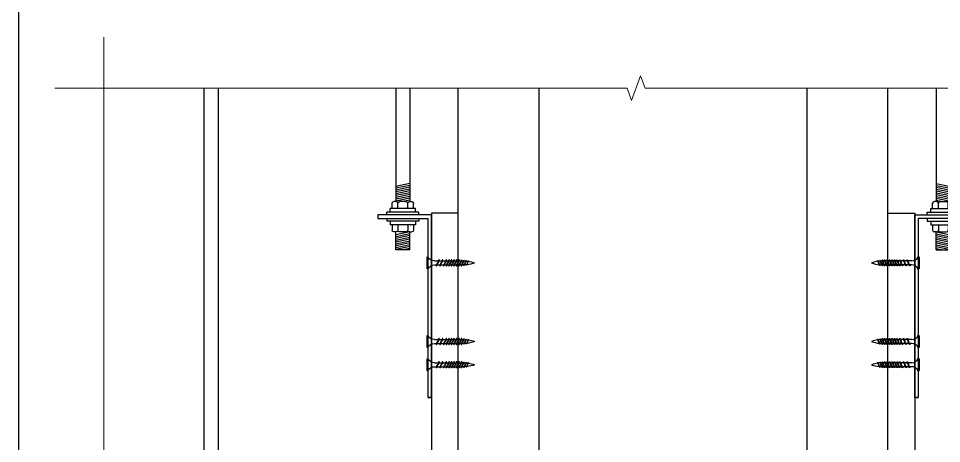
# Model space of a CAD drawing. Header units: millimetres. Extents: x 6321 to 61876, y 123 to 15211.
# Drawn here: x 41021 to 41537, y 9744 to 9981 of the extents above; entities that cross this region are included whole.
import ezdxf

# ---------------------------------------------------------------- set-up
doc = ezdxf.new("R2010")
doc.units = ezdxf.units.MM
doc.layers.get('Defpoints').update_dxf_attribs({"color": 250})
doc.layers.add('_ACM-A-ANNO-DIMS', color=2, linetype='Continuous', lineweight=13)
for name, color, linetype in [('A Detail Thin', 1, 'Continuous'), ('E', 153, 'Continuous'), ('L立面线填充', 250, 'Continuous')]:
    doc.layers.add(name, color=color, linetype=linetype)

# ---------------------------------------------------------------- blocks, each defined once
blk = doc.blocks.new('K_06')
at = {"layer": 'Defpoints', "color": 251}
blk.add_line((-873.75, 0), (-873.75, -2860), dxfattribs=at)
blk = doc.blocks.new('gsdgd')
at = {"layer": 'E', "color": 1, "ltscale": 0.1}
for p, q in [((281172.51, 24510.63), (281180.51, 24508.98)), ((281172.51, 24509.6), (281180.51, 24507.96)), ((281172.58, 24511.63), (281180.51, 24510)), ((281172.51, 24508.58), (281180.51, 24506.93)), ((281172.51, 24507.56), (281180.51, 24505.91)), ((281172.51, 24506.54), (281180.51, 24504.89)), ((281172.51, 24505.52), (281180.51, 24503.87)), ((281172.51, 24504.5), (281180.51, 24502.85)), ((281170.51, 24497.63), (281170.51, 24500.63)), ((281172.73, 24501.63), (281171.51, 24501.63)), ((281172.51, 24503.48), (281180.51, 24501.83)), ((281172.51, 24502.46), (281176.51, 24501.63)), ((281173.73, 24497.63), (281173.73, 24500.63)), ((281174.73, 24501.63), (281178.29, 24501.63)), ((281179.29, 24497.63), (281179.29, 24500.63)), ((281180.29, 24501.63), (281181.51, 24501.63)), ((281182.51, 24497.63), (281182.51, 24500.63)), ((281167.51, 24494.13), (281167.51, 24495.63)), ((281167.51, 24495.63), (281185.51, 24495.63)), ((281169.51, 24495.63), (281169.51, 24497.63)), ((281169.51, 24497.63), (281183.51, 24497.63)), ((281183.51, 24495.63), (281183.51, 24497.63)), ((281185.51, 24494.13), (281185.51, 24495.63)), ((281167.51, 24492.13), (281167.51, 24490.63)), ((281167.51, 24490.63), (281185.51, 24490.63)), ((281169.51, 24490.63), (281169.51, 24488.63)), ((281169.51, 24488.63), (281183.51, 24488.63)), ((281170.51, 24488.63), (281170.51, 24485.63)), ((281173.73, 24488.63), (281173.73, 24485.63)), ((281179.29, 24488.63), (281179.29, 24485.63)), ((281182.51, 24488.63), (281182.51, 24485.63)), ((281183.51, 24490.63), (281183.51, 24488.63)), ((281185.51, 24492.13), (281185.51, 24490.63)), ((281172.73, 24484.63), (281171.51, 24484.63)), ((281172.51, 24474.63), (281172.51, 24484.63)), ((281172.51, 24483.63), (281180.51, 24481.98)), ((281172.58, 24484.63), (281180.51, 24483)), ((281174.73, 24484.63), (281178.29, 24484.63)), ((281180.29, 24484.63), (281181.51, 24484.63)), ((281180.51, 24474.63), (281180.51, 24484.63)), ((281172.51, 24482.6), (281180.51, 24480.96)), ((281172.51, 24481.58), (281180.51, 24479.93)), ((281172.51, 24480.56), (281180.51, 24478.91)), ((281172.51, 24479.54), (281180.51, 24477.89)), ((281172.51, 24478.52), (281180.51, 24476.87)), ((281172.51, 24477.5), (281180.51, 24475.85)), ((281172.51, 24476.48), (281180.51, 24474.83)), ((281172.51, 24475.46), (281176.51, 24474.63)), ((281172.51, 24474.63), (281180.51, 24474.63))]:
    blk.add_line(p, q, dxfattribs=at)
blk.add_lwpolyline([(281162.51, 24392.13), (281162.51, 24392.13), (281160.51, 24392.13), (281160.51, 24494.13), (281190.51, 24494.13), (281190.51, 24492.13), (281162.51, 24492.13), (281162.51, 24392.13), (281160.51, 24392.13), (281160.51, 24392.13)], close=True, dxfattribs=at)
for centre, start, end in [((281171.51, 24500.63), 90, 180), ((281172.73, 24500.63), 0, 90), ((281174.73, 24500.63), 90, 180), ((281178.29, 24500.63), 0, 90), ((281180.29, 24500.63), 90, 180), ((281181.51, 24500.63), 0, 90), ((281171.51, 24485.63), 180, 270), ((281172.73, 24485.63), 270, 0), ((281174.73, 24485.63), 180, 270), ((281178.29, 24485.63), 270, 0), ((281180.29, 24485.63), 180, 270), ((281181.51, 24485.63), 270, 0)]:
    blk.add_arc(centre, 1, start, end, dxfattribs=at)
blk = doc.blocks.new('fbfb')
at = {"color": 250}
for p, q in [((186.6, 37310.28), (185.5, 37310.28)), ((188.34, 37310.28), (187.24, 37310.28)), ((190.07, 37310.28), (188.98, 37310.28)), ((191.81, 37310.28), (190.72, 37310.28)), ((193.55, 37310.28), (192.46, 37310.28)), ((195.29, 37310.28), (194.19, 37310.28)), ((205.7, 37310.28), (195.96, 37310.28)), ((210.26, 37313.27), (210.26, 37304.58)), ((210.91, 37312.92), (210.91, 37304.92)), ((185.25, 37307.56), (186.32, 37307.56)), ((188.05, 37307.56), (186.96, 37307.56)), ((189.79, 37307.56), (188.7, 37307.56)), ((191.53, 37307.56), (190.44, 37307.56)), ((193.27, 37307.56), (192.17, 37307.56)), ((195.01, 37307.56), (193.91, 37307.56)), ((196.53, 37307.56), (195.43, 37307.56)), ((196.75, 37307.56), (195.65, 37307.56)), ((205.7, 37307.56), (197.39, 37307.56))]:
    blk.add_line(p, q, dxfattribs=at)
for centre, radius, start, end in [((185.25, 37288.3), 21.98, 98.37671, 110.24934), ((183.8, 37309.21), 2.19, 157.38624, 158.67269), ((197.06, 37303.68), 16.56, 157.0634, 157.38624), ((185.82, 37308.44), 4.35, 156.43384, 157.0634), ((182.27, 37309.99), 0.475, 144.3872, 156.43384), ((182.24, 37310.01), 0.438, 131.8335, 144.3872), ((182.05, 37310.22), 0.148, 111.83424, 131.8335), ((182.04, 37310.25), 0.125, 90, 111.83424), ((182.04, 37310.25), 0.125, 68.16576, 90), ((21.18, 37232.97), 178.38, 25.51551, 25.59903), ((182.03, 37310.22), 0.148, 48.1665, 68.16576), ((181.84, 37310.01), 0.436, 35.6128, 48.1665), ((178, 37307.82), 4.61, 21.1028, 25.51551), ((181.8, 37309.98), 0.481, 23.66414, 35.6128), ((175.25, 37307.12), 7.63, 22.9366, 23.66414), ((185.25, 37288.3), 21.98, 94.3544, 97.76168), ((180.81, 37309.47), 1.6, 21.34598, 22.9366), ((169.62, 37305.09), 13.61, 20.33221, 21.34598), ((170.09, 37304.77), 13.09, 18.48392, 21.1028), ((174.74, 37306.99), 8.14, 19.02179, 20.33221), ((181.38, 37309.28), 1.12, 17.68242, 19.02179), ((45.19, 37265.86), 144.07, 17.56415, 17.68242), ((179.98, 37308.53), 2.69, 14.16941, 17.56415), ((175.1, 37307.29), 7.72, 12.16651, 14.16941), ((181.42, 37308.62), 1.28, 21.1028, 24.00195), ((200.58, 37302.99), 18.73, 157.0634, 157.38624), ((185.57, 37309.24), 2.47, 157.38624, 157.43659), ((187.86, 37308.37), 4.92, 156.43384, 157.0634), ((183.84, 37310.13), 0.538, 144.3872, 156.43384), ((183.81, 37310.15), 0.495, 131.8335, 144.3872), ((183.59, 37310.4), 0.168, 111.83424, 131.8335), ((183.58, 37310.42), 0.141, 90, 111.83424), ((183.58, 37310.42), 0.141, 68.16576, 90), ((1.63, 37223.02), 201.77, 25.51551, 25.60648), ((183.57, 37310.4), 0.168, 48.1665, 68.16576), ((183.35, 37310.15), 0.493, 35.6128, 48.1665), ((179.01, 37307.68), 5.22, 21.1028, 25.51551), ((183.31, 37310.12), 0.544, 23.66414, 35.6128), ((175.91, 37306.88), 8.63, 22.9366, 23.66414), ((185.25, 37288.3), 21.98, 90.19817, 93.6401), ((182.19, 37309.54), 1.8, 21.34598, 22.9366), ((169.54, 37304.59), 15.39, 20.33221, 21.34598), ((170.06, 37304.23), 14.81, 18.48392, 21.1028), ((175.33, 37306.74), 9.21, 19.02179, 20.33221), ((182.84, 37309.33), 1.27, 17.68242, 19.02179), ((188.53, 37312.2), 5.13, 209.05504, 212.06785), ((28.79, 37260.22), 162.96, 17.56415, 17.68242), ((181.25, 37308.48), 3.04, 14.16941, 17.56415), ((185.51, 37310.13), 1.48, 205.97683, 209.05504), ((175.73, 37307.08), 8.74, 12.16651, 14.16941), ((204.96, 37319.41), 23.02, 205.72521, 205.97683), ((218.33, 37325.59), 37.75, 205.52871, 205.72521), ((185.68, 37309.73), 1.45, 201.1028, 205.52871), ((187.36, 37309.28), 2.76, 157.38624, 158.88136), ((204.11, 37302.3), 20.91, 157.0634, 157.38624), ((189.92, 37308.31), 5.5, 156.43384, 157.0634), ((185.43, 37310.27), 0.6, 144.3872, 156.43384), ((185.39, 37310.29), 0.553, 131.8335, 144.3872), ((185.15, 37310.57), 0.187, 111.83424, 131.8335), ((185.14, 37310.59), 0.158, 90, 111.83424), ((185.14, 37310.59), 0.158, 68.16576, 90), ((-2.01, 37220.54), 207.58, 25.51551, 25.61444), ((185.13, 37310.57), 0.187, 48.1665, 68.16576), ((184.88, 37310.3), 0.55, 35.6128, 48.1665), ((184.84, 37310.26), 0.607, 23.66414, 35.6128), ((180.48, 37307.64), 5.37, 21.1028, 25.51551), ((176.58, 37306.64), 9.63, 22.9366, 23.66414), ((183.59, 37309.61), 2.01, 21.34598, 22.9366), ((169.46, 37304.09), 17.18, 20.33221, 21.34598), ((171.28, 37304.09), 15.24, 18.48392, 21.1028), ((175.93, 37306.49), 10.28, 19.02179, 20.33221), ((184.31, 37309.37), 1.42, 17.68242, 19.02179), ((190.66, 37312.58), 5.72, 209.05504, 212.06785), ((12.36, 37254.56), 181.89, 17.56415, 17.68242), ((182.54, 37308.42), 3.4, 14.16941, 17.56415), ((187.3, 37310.27), 1.65, 205.97683, 209.05504), ((176.38, 37306.87), 9.75, 12.16651, 14.16941), ((209.01, 37320.62), 25.7, 205.72521, 205.97683), ((223.93, 37327.53), 42.14, 205.52871, 205.72521), ((187.48, 37309.82), 1.62, 201.1028, 205.52871), ((190.4, 37310.59), 4.63, 198.48392, 201.1028), ((179.64, 37312.8), 7.14, 339.29881, 340.56224), ((183.5, 37311.63), 3.12, 337.38624, 339.29881), ((164.68, 37319.72), 23.59, 337.0634, 337.38624), ((180.77, 37313.13), 6.2, 336.43384, 337.0634), ((185.94, 37311.1), 0.677, 324.3872, 336.43384), ((186.14, 37311.3), 0.624, 311.8335, 324.3872), ((186.73, 37310.74), 0.482, 253.93547, 265.20548), ((186.57, 37311.13), 0.212, 291.83424, 311.8335), ((186.78, 37310.38), 0.147, 233.41048, 253.93547), ((186.71, 37311.15), 0.178, 270, 291.83424), ((187.51, 37311.06), 1.13, 226.60092, 233.41048), ((186.84, 37311.15), 0.178, 248.16576, 270), ((186.99, 37311.13), 0.212, 228.1665, 248.16576), ((187.12, 37310.34), 0.332, 214.03352, 226.60092), ((190.62, 37312.5), 4.44, 212.78307, 214.03352), ((187.41, 37311.3), 0.621, 215.6128, 228.1665), ((188.36, 37310.86), 1.65, 210.72949, 212.78307), ((195.02, 37314.48), 9.22, 209.28967, 210.72949), ((187.62, 37311.11), 0.685, 203.66414, 215.6128), ((197.08, 37314.95), 10.87, 202.9366, 203.66414), ((192.48, 37312.57), 6.07, 207.51555, 209.28967), ((189.24, 37311.41), 2.27, 201.34598, 202.9366), ((205.33, 37317.26), 19.39, 200.33221, 201.34598), ((188.15, 37310.07), 1.07, 205.72521, 207.51555), ((257.9, 37343.32), 78.35, 205.51551, 205.72521), ((198.24, 37313.99), 11.6, 199.02179, 200.33221), ((189.21, 37310.04), 2.03, 201.1028, 205.51551), ((188.88, 37310.44), 1.6, 197.68242, 199.02179), ((383.08, 37371.87), 205.28, 197.56415, 197.68242), ((193.61, 37313.34), 7.12, 209.05504, 210.70772), ((192.83, 37310.99), 5.75, 198.48392, 201.1028), ((189.33, 37310.6), 2.05, 205.97683, 209.05504), ((191.21, 37310.45), 3.83, 194.16941, 197.56415), ((216.35, 37323.48), 31.99, 205.72521, 205.97683), ((198.32, 37311.62), 11.01, 192.16651, 194.16941), ((234.92, 37332.08), 52.45, 205.52871, 205.72521), ((189.56, 37310.04), 2.02, 201.1028, 205.52871), ((193.2, 37311), 5.76, 198.48392, 201.1028), ((181.38, 37312.8), 7.14, 339.29881, 340.56224), ((185.23, 37311.63), 3.12, 337.38624, 339.29881), ((166.42, 37319.72), 23.59, 337.0634, 337.38624), ((182.51, 37313.13), 6.2, 336.43384, 337.0634), ((187.68, 37311.1), 0.677, 324.3872, 336.43384), ((187.88, 37311.3), 0.624, 311.8335, 324.3872), ((188.47, 37310.74), 0.482, 253.93547, 265.20548), ((188.31, 37311.13), 0.212, 291.83424, 311.8335), ((188.52, 37310.38), 0.147, 233.41048, 253.93547), ((188.45, 37311.15), 0.178, 270, 291.83424), ((189.25, 37311.06), 1.13, 226.60092, 233.41048), ((188.58, 37311.15), 0.178, 248.16576, 270), ((188.72, 37311.13), 0.212, 228.1665, 248.16576), ((188.85, 37310.34), 0.332, 214.03352, 226.60092), ((192.36, 37312.5), 4.44, 212.78307, 214.03352), ((189.15, 37311.3), 0.621, 215.6128, 228.1665), ((190.09, 37310.86), 1.65, 210.72949, 212.78307), ((196.75, 37314.48), 9.22, 209.28967, 210.72949), ((189.36, 37311.11), 0.685, 203.66414, 215.6128), ((198.81, 37314.95), 10.87, 202.9366, 203.66414), ((194.21, 37312.57), 6.07, 207.51555, 209.28967), ((190.98, 37311.41), 2.27, 201.34598, 202.9366), ((207.07, 37317.26), 19.39, 200.33221, 201.34598), ((189.88, 37310.07), 1.07, 205.72521, 207.51555), ((259.64, 37343.32), 78.35, 205.51551, 205.72521), ((199.98, 37313.99), 11.6, 199.02179, 200.33221), ((190.95, 37310.04), 2.03, 201.1028, 205.51551), ((190.62, 37310.44), 1.6, 197.68242, 199.02179), ((384.81, 37371.87), 205.28, 197.56415, 197.68242), ((195.35, 37313.34), 7.12, 209.05504, 210.70772), ((194.57, 37310.99), 5.75, 198.48392, 201.1028), ((191.07, 37310.6), 2.05, 205.97683, 209.05504), ((192.95, 37310.45), 3.83, 194.16941, 197.56415), ((218.09, 37323.48), 31.99, 205.72521, 205.97683), ((200.06, 37311.62), 11.01, 192.16651, 194.16941), ((236.66, 37332.08), 52.45, 205.52871, 205.72521), ((191.3, 37310.04), 2.02, 201.1028, 205.52871), ((194.94, 37311), 5.76, 198.48392, 201.1028), ((183.12, 37312.8), 7.14, 339.29881, 340.56224), ((186.97, 37311.63), 3.12, 337.38624, 339.29881), ((168.16, 37319.72), 23.59, 337.0634, 337.38624), ((184.25, 37313.13), 6.2, 336.43384, 337.0634), ((189.42, 37311.1), 0.677, 324.3872, 336.43384), ((189.62, 37311.3), 0.624, 311.8335, 324.3872), ((190.21, 37310.74), 0.482, 253.93547, 265.20548), ((190.05, 37311.13), 0.212, 291.83424, 311.8335), ((190.26, 37310.38), 0.147, 233.41048, 253.93547), ((190.19, 37311.15), 0.178, 270, 291.83424), ((190.99, 37311.06), 1.13, 226.60092, 233.41048), ((190.32, 37311.15), 0.178, 248.16576, 270), ((190.46, 37311.13), 0.212, 228.1665, 248.16576), ((190.59, 37310.34), 0.332, 214.03352, 226.60092), ((194.1, 37312.5), 4.44, 212.78307, 214.03352), ((190.89, 37311.3), 0.621, 215.6128, 228.1665), ((191.83, 37310.86), 1.65, 210.72949, 212.78307), ((198.49, 37314.48), 9.22, 209.28967, 210.72949), ((191.1, 37311.11), 0.685, 203.66414, 215.6128), ((200.55, 37314.95), 10.87, 202.9366, 203.66414), ((195.95, 37312.57), 6.07, 207.51555, 209.28967), ((192.72, 37311.41), 2.27, 201.34598, 202.9366), ((208.8, 37317.26), 19.39, 200.33221, 201.34598), ((191.62, 37310.07), 1.07, 205.72521, 207.51555), ((261.37, 37343.32), 78.35, 205.51551, 205.72521), ((201.72, 37313.99), 11.6, 199.02179, 200.33221), ((192.68, 37310.04), 2.03, 201.1028, 205.51551), ((192.36, 37310.44), 1.6, 197.68242, 199.02179), ((386.55, 37371.87), 205.28, 197.56415, 197.68242), ((197.09, 37313.34), 7.12, 209.05504, 210.70772), ((196.31, 37310.99), 5.75, 198.48392, 201.1028), ((192.81, 37310.6), 2.05, 205.97683, 209.05504), ((194.69, 37310.45), 3.83, 194.16941, 197.56415), ((219.83, 37323.48), 31.99, 205.72521, 205.97683), ((201.8, 37311.62), 11.01, 192.16651, 194.16941), ((238.4, 37332.08), 52.45, 205.52871, 205.72521), ((193.04, 37310.04), 2.02, 201.1028, 205.52871), ((196.68, 37311), 5.76, 198.48392, 201.1028), ((184.86, 37312.8), 7.14, 339.29881, 340.56224), ((188.71, 37311.63), 3.12, 337.38624, 339.29881), ((169.9, 37319.72), 23.59, 337.0634, 337.38624), ((185.99, 37313.13), 6.2, 336.43384, 337.0634), ((191.15, 37311.1), 0.677, 324.3872, 336.43384), ((191.36, 37311.3), 0.624, 311.8335, 324.3872), ((191.95, 37310.74), 0.482, 253.93547, 265.20548), ((191.79, 37311.13), 0.212, 291.83424, 311.8335), ((191.99, 37310.38), 0.147, 233.41048, 253.93547), ((191.93, 37311.15), 0.178, 270, 291.83424), ((192.73, 37311.06), 1.13, 226.60092, 233.41048), ((192.06, 37311.15), 0.178, 248.16576, 270), ((192.2, 37311.13), 0.212, 228.1665, 248.16576), ((192.33, 37310.34), 0.332, 214.03352, 226.60092), ((195.84, 37312.5), 4.44, 212.78307, 214.03352), ((192.63, 37311.3), 0.621, 215.6128, 228.1665), ((193.57, 37310.86), 1.65, 210.72949, 212.78307), ((200.23, 37314.48), 9.22, 209.28967, 210.72949), ((192.84, 37311.11), 0.685, 203.66414, 215.6128), ((202.29, 37314.95), 10.87, 202.9366, 203.66414), ((197.69, 37312.57), 6.07, 207.51555, 209.28967), ((194.46, 37311.41), 2.27, 201.34598, 202.9366), ((210.54, 37317.26), 19.39, 200.33221, 201.34598), ((193.36, 37310.07), 1.07, 205.72521, 207.51555), ((263.11, 37343.32), 78.35, 205.51551, 205.72521), ((203.45, 37313.99), 11.6, 199.02179, 200.33221), ((194.42, 37310.04), 2.03, 201.1028, 205.51551), ((194.1, 37310.44), 1.6, 197.68242, 199.02179), ((388.29, 37371.87), 205.28, 197.56415, 197.68242), ((198.05, 37310.99), 5.75, 198.48392, 201.1028), ((198.83, 37313.34), 7.12, 209.05504, 210.70772), ((194.55, 37310.6), 2.05, 205.97683, 209.05504), ((196.43, 37310.45), 3.83, 194.16941, 197.56415), ((221.57, 37323.48), 31.99, 205.72521, 205.97683), ((203.53, 37311.62), 11.01, 192.16651, 194.16941), ((240.14, 37332.08), 52.45, 205.52871, 205.72521), ((194.77, 37310.04), 2.02, 201.1028, 205.52871), ((198.41, 37311), 5.76, 198.48392, 201.1028), ((186.59, 37312.8), 7.14, 339.29881, 340.56224), ((190.45, 37311.63), 3.12, 337.38624, 339.29881), ((171.64, 37319.72), 23.59, 337.0634, 337.38624), ((187.73, 37313.13), 6.2, 336.43384, 337.0634), ((192.89, 37311.1), 0.677, 324.3872, 336.43384), ((193.1, 37311.3), 0.624, 311.8335, 324.3872), ((193.69, 37310.74), 0.482, 253.93547, 265.20548), ((193.53, 37311.13), 0.212, 291.83424, 311.8335), ((193.73, 37310.38), 0.147, 233.41048, 253.93547), ((193.67, 37311.15), 0.178, 270, 291.83424), ((194.47, 37311.06), 1.13, 226.60092, 233.41048), ((193.8, 37311.15), 0.178, 248.16576, 270), ((194.07, 37310.34), 0.332, 214.03352, 226.60092), ((193.94, 37311.13), 0.212, 228.1665, 248.16576), ((197.57, 37312.5), 4.44, 212.78307, 214.03352), ((194.37, 37311.3), 0.621, 215.6128, 228.1665), ((195.31, 37310.86), 1.65, 210.72949, 212.78307), ((201.97, 37314.48), 9.22, 209.28967, 210.72949), ((194.58, 37311.11), 0.685, 203.66414, 215.6128), ((204.03, 37314.95), 10.87, 202.9366, 203.66414), ((199.43, 37312.57), 6.07, 207.51555, 209.28967), ((196.19, 37311.41), 2.27, 201.34598, 202.9366), ((212.28, 37317.26), 19.39, 200.33221, 201.34598), ((195.1, 37310.07), 1.07, 205.72521, 207.51555), ((264.85, 37343.32), 78.35, 205.51551, 205.72521), ((205.19, 37313.99), 11.6, 199.02179, 200.33221), ((196.16, 37310.04), 2.03, 201.1028, 205.51551), ((195.84, 37310.44), 1.6, 197.68242, 199.02179), ((390.03, 37371.87), 205.28, 197.56415, 197.68242), ((199.79, 37310.99), 5.75, 198.48392, 201.1028), ((200.56, 37313.34), 7.12, 209.05504, 210.70772), ((196.29, 37310.6), 2.05, 205.97683, 209.05504), ((198.17, 37310.45), 3.83, 194.16941, 197.56415), ((223.31, 37323.48), 31.99, 205.72521, 205.97683), ((205.27, 37311.62), 11.01, 192.16651, 194.16941), ((241.88, 37332.08), 52.45, 205.52871, 205.72521), ((196.51, 37310.04), 2.02, 201.1028, 205.52871), ((200.15, 37311), 5.76, 198.48392, 201.1028), ((188.33, 37312.8), 7.14, 339.29881, 340.56224), ((192.19, 37311.63), 3.12, 337.38624, 339.29881), ((173.38, 37319.72), 23.59, 337.0634, 337.38624), ((189.47, 37313.13), 6.2, 336.43384, 337.0634), ((194.63, 37311.1), 0.677, 324.3872, 336.43384), ((194.84, 37311.3), 0.624, 311.8335, 324.3872), ((195.42, 37310.74), 0.482, 253.93547, 265.20548), ((195.26, 37311.13), 0.212, 291.83424, 311.8335), ((195.47, 37310.38), 0.147, 233.41048, 253.93547), ((195.41, 37311.15), 0.178, 270, 291.83424), ((196.21, 37311.06), 1.13, 226.60092, 233.41048), ((195.54, 37311.15), 0.178, 248.16576, 270), ((195.81, 37310.34), 0.332, 214.03352, 226.60092), ((195.68, 37311.13), 0.212, 228.1665, 248.16576), ((199.31, 37312.5), 4.44, 212.78307, 214.03352), ((196.1, 37311.3), 0.621, 215.6128, 228.1665), ((197.05, 37310.86), 1.65, 210.72949, 212.78307), ((203.71, 37314.48), 9.22, 209.28967, 210.72949), ((196.32, 37311.11), 0.685, 203.66414, 215.6128), ((205.77, 37314.95), 10.87, 202.9366, 203.66414), ((201.17, 37312.57), 6.07, 207.51555, 209.28967), ((197.93, 37311.41), 2.27, 201.34598, 202.9366), ((214.02, 37317.26), 19.39, 200.33221, 201.34598), ((196.84, 37310.07), 1.07, 205.72521, 207.51555), ((266.59, 37343.32), 78.35, 205.51551, 205.72521), ((206.93, 37313.99), 11.6, 199.02179, 200.33221), ((197.9, 37310.04), 2.03, 201.1028, 205.51551), ((197.58, 37310.44), 1.6, 197.68242, 199.02179), ((391.77, 37371.87), 205.28, 197.56415, 197.68242), ((201.53, 37310.99), 5.75, 198.48392, 201.1028), ((202.3, 37313.34), 7.12, 209.05504, 210.70772), ((198.03, 37310.6), 2.05, 205.97683, 209.05504), ((199.91, 37310.45), 3.83, 194.16941, 197.56415), ((225.05, 37323.48), 31.99, 205.72521, 205.97683), ((207.01, 37311.62), 11.01, 192.16651, 194.16941), ((243.62, 37332.08), 52.45, 205.52871, 205.72521), ((198.25, 37310.04), 2.02, 201.1028, 205.52871), ((201.89, 37311), 5.76, 198.48392, 201.1028), ((190.26, 37312.8), 7.14, 339.29881, 340.56224), ((194.12, 37311.63), 3.12, 337.38624, 339.29881), ((175.3, 37319.72), 23.59, 337.0634, 337.38624), ((191.4, 37313.13), 6.2, 336.43384, 337.0634), ((196.56, 37311.1), 0.677, 324.3872, 336.43384), ((196.76, 37311.3), 0.624, 311.8335, 324.3872), ((197.35, 37310.74), 0.482, 253.93547, 265.20548), ((197.19, 37311.13), 0.212, 291.83424, 311.8335), ((197.4, 37310.38), 0.147, 233.41048, 253.93547), ((197.33, 37311.15), 0.178, 270, 291.83424), ((198.13, 37311.06), 1.13, 226.60092, 233.41048), ((197.47, 37311.15), 0.178, 248.16576, 270), ((197.74, 37310.34), 0.332, 214.03352, 226.60092), ((197.61, 37311.13), 0.212, 228.1665, 248.16576), ((201.24, 37312.5), 4.44, 212.78307, 214.03352), ((198.03, 37311.3), 0.621, 215.6128, 228.1665), ((198.98, 37310.86), 1.65, 210.72949, 212.78307), ((205.64, 37314.48), 9.22, 209.28967, 210.72949), ((198.25, 37311.11), 0.685, 203.66414, 215.6128), ((207.7, 37314.95), 10.87, 202.9366, 203.66414), ((203.1, 37312.57), 6.07, 207.51555, 209.28967), ((199.86, 37311.41), 2.27, 201.34598, 202.9366), ((215.95, 37317.26), 19.39, 200.33221, 201.34598), ((198.77, 37310.07), 1.07, 205.72521, 207.51555), ((268.52, 37343.32), 78.35, 205.51551, 205.72521), ((208.86, 37313.99), 11.6, 199.02179, 200.33221), ((199.5, 37310.44), 1.6, 197.68242, 199.02179), ((393.7, 37371.87), 205.28, 197.56415, 197.68242), ((203.45, 37310.99), 5.75, 198.48392, 201.1028), ((204.23, 37313.34), 7.12, 209.05504, 210.70772), ((199.95, 37310.6), 2.05, 205.97683, 209.05504), ((201.83, 37310.45), 3.83, 194.16941, 197.56415), ((226.97, 37323.48), 31.99, 205.72521, 205.97683), ((208.94, 37311.62), 11.01, 192.16651, 194.16941), ((245.55, 37332.08), 52.45, 205.52871, 205.72521), ((200.18, 37310.04), 2.02, 201.1028, 205.52871), ((203.82, 37311), 5.76, 198.48392, 201.1028), ((192.86, 37312.8), 7.14, 339.29881, 340.56224), ((196.71, 37311.63), 3.12, 337.38624, 339.29881), ((177.9, 37319.72), 23.59, 337.0634, 337.38624), ((193.99, 37313.13), 6.2, 336.43384, 337.0634), ((199.16, 37311.1), 0.677, 324.3872, 336.43384), ((199.36, 37311.3), 0.624, 311.8335, 324.3872), ((199.95, 37310.74), 0.482, 253.93547, 265.20548), ((199.79, 37311.13), 0.212, 291.83424, 311.8335), ((200, 37310.38), 0.147, 233.41048, 253.93547), ((199.93, 37311.15), 0.178, 270, 291.83424), ((200.73, 37311.06), 1.13, 226.60092, 233.41048), ((200.06, 37311.15), 0.178, 248.16576, 270), ((200.2, 37311.13), 0.212, 228.1665, 248.16576), ((200.33, 37310.34), 0.332, 214.03352, 226.60092), ((203.84, 37312.5), 4.44, 212.78307, 214.03352), ((200.63, 37311.3), 0.621, 215.6128, 228.1665), ((201.57, 37310.86), 1.65, 210.72949, 212.78307), ((208.23, 37314.48), 9.22, 209.28967, 210.72949), ((200.84, 37311.11), 0.685, 203.66414, 215.6128), ((210.29, 37314.95), 10.87, 202.9366, 203.66414), ((205.69, 37312.57), 6.07, 207.51555, 209.28967), ((202.46, 37311.41), 2.27, 201.34598, 202.9366), ((218.55, 37317.26), 19.39, 200.33221, 201.34598), ((201.36, 37310.07), 1.07, 205.72521, 207.51555), ((271.12, 37343.32), 78.35, 205.51551, 205.72521), ((211.46, 37313.99), 11.6, 199.02179, 200.33221), ((202.1, 37310.44), 1.6, 197.68242, 199.02179), ((396.29, 37371.87), 205.28, 197.56415, 197.68242), ((206.83, 37313.34), 7.12, 209.05504, 210.70772), ((206.05, 37310.99), 5.75, 198.48392, 201.1028), ((202.55, 37310.6), 2.05, 205.97683, 209.05504), ((204.43, 37310.45), 3.83, 194.16941, 197.56415), ((229.57, 37323.48), 31.99, 205.72521, 205.97683), ((211.54, 37311.62), 11.01, 192.16651, 194.16941), ((248.14, 37332.08), 52.45, 205.52871, 205.72521), ((202.78, 37310.04), 2.02, 201.1028, 205.52871), ((206.42, 37311), 5.76, 198.48392, 201.1028), ((195.36, 37312.8), 7.14, 339.29881, 340.56224), ((199.21, 37311.63), 3.12, 337.38624, 339.29881), ((180.4, 37319.72), 23.59, 337.0634, 337.38624), ((196.49, 37313.13), 6.2, 336.43384, 337.0634), ((201.65, 37311.1), 0.677, 324.3872, 336.43384), ((201.86, 37311.3), 0.624, 311.8335, 324.3872), ((202.45, 37310.74), 0.482, 253.93547, 265.20548), ((202.29, 37311.13), 0.212, 291.83424, 311.8335), ((202.49, 37310.38), 0.147, 233.41048, 253.93547), ((202.43, 37311.15), 0.178, 270, 291.83424), ((203.23, 37311.06), 1.13, 226.60092, 233.41048), ((202.56, 37311.15), 0.178, 248.16576, 270), ((202.7, 37311.13), 0.212, 228.1665, 248.16576), ((202.83, 37310.34), 0.332, 214.03352, 226.60092), ((206.34, 37312.5), 4.44, 212.78307, 214.03352), ((203.13, 37311.3), 0.621, 215.6128, 228.1665), ((204.07, 37310.86), 1.65, 210.72949, 212.78307), ((210.73, 37314.48), 9.22, 209.28967, 210.72949), ((203.34, 37311.11), 0.685, 203.66414, 215.6128), ((212.79, 37314.95), 10.87, 202.9366, 203.66414), ((208.19, 37312.57), 6.07, 207.51555, 209.28967), ((204.96, 37311.41), 2.27, 201.34598, 202.9366), ((221.04, 37317.26), 19.39, 200.33221, 201.34598), ((203.86, 37310.07), 1.07, 205.72521, 207.51555), ((273.61, 37343.32), 78.35, 205.51551, 205.72521), ((213.96, 37313.99), 11.6, 199.02179, 200.33221), ((204.6, 37310.44), 1.6, 197.68242, 199.02179), ((398.79, 37371.87), 205.28, 197.56415, 197.68242), ((208.55, 37310.99), 5.75, 198.48392, 201.1028), ((209.33, 37313.34), 7.12, 209.05504, 210.70772), ((205.05, 37310.6), 2.05, 205.97683, 209.05504), ((206.93, 37310.45), 3.83, 194.16941, 197.56415), ((232.07, 37323.48), 31.99, 205.72521, 205.97683), ((214.04, 37311.62), 11.01, 192.16651, 194.16941), ((250.64, 37332.08), 52.45, 205.52871, 205.72521), ((205.27, 37310.04), 2.02, 201.1028, 205.52871), ((208.92, 37311), 5.76, 198.48392, 201.1028), ((205.7, 37315.26), 4.98, 270, 336.4305), ((207.99, 37308.18), 5.57, 58.377, 65.96612), ((185.25, 37329.54), 21.98, 249.75066, 264.21467), ((178.25, 37307.28), 4.56, 18.48392, 21.1028), ((181.13, 37308.04), 1.6, 21.1028, 25.52871), ((179.2, 37307.76), 3.66, 18.48392, 21.1028), ((145.2, 37290.58), 41.54, 25.52871, 25.72521), ((191.17, 37310.76), 8.72, 192.16651, 194.16941), ((187.91, 37310.67), 5.51, 198.48392, 201.1028), ((159.91, 37297.39), 25.33, 25.72521, 25.97683), ((185.66, 37309.37), 3.04, 194.16941, 197.56415), ((181.31, 37307.59), 1.63, 25.97683, 29.05504), ((184.58, 37309.38), 1.94, 201.1028, 205.51551), ((337.78, 37357.52), 162.59, 197.56415, 197.68242), ((177.92, 37305.43), 5.64, 29.05504, 30.70772), ((250.61, 37340.9), 75.11, 205.51551, 205.72521), ((184.07, 37308.52), 1.27, 197.68242, 199.02179), ((191.57, 37311.1), 9.19, 199.02179, 200.33221), ((183.87, 37308.75), 1.03, 205.72521, 207.51555), ((197.35, 37313.24), 15.36, 200.33221, 201.34598), ((188.12, 37310.96), 5.82, 207.51555, 209.28967), ((190.75, 37312.44), 8.84, 209.28967, 210.72949), ((184.72, 37308.31), 1.8, 201.34598, 202.9366), ((190.99, 37310.96), 8.61, 202.9366, 203.66414), ((183.6, 37307.72), 0.543, 203.66414, 215.6128), ((184.51, 37308.73), 1.58, 210.72949, 212.78307), ((183.56, 37307.69), 0.492, 215.6128, 228.1665), ((186.76, 37310.18), 4.26, 212.78307, 214.03352), ((183.5, 37307.97), 0.319, 214.03352, 226.60092), ((183.35, 37307.45), 0.168, 228.1665, 248.16576), ((184.02, 37308.53), 1.08, 226.60092, 233.41048), ((183.34, 37307.43), 0.141, 248.16576, 270), ((183.34, 37307.43), 0.141, 270, 291.83424), ((183.46, 37307.77), 0.14, 233.41048, 247.97798), ((183.33, 37307.45), 0.168, 291.83424, 311.8335), ((185.25, 37329.54), 21.98, 265.19215, 268.5306), ((183.11, 37307.7), 0.494, 311.8335, 324.3872), ((183.07, 37307.72), 0.536, 324.3872, 336.43384), ((179.06, 37309.47), 4.91, 336.43384, 337.0634), ((166.38, 37314.84), 18.69, 337.0634, 337.29359), ((179.3, 37307.07), 5.16, 18.48392, 21.1028), ((182.56, 37307.92), 1.81, 21.1028, 25.52871), ((141.91, 37288.18), 46.99, 25.52871, 25.72521), ((193.91, 37311), 9.86, 192.16651, 194.16941), ((158.55, 37295.88), 28.66, 25.72521, 25.97683), ((187.68, 37309.43), 3.43, 194.16941, 197.56415), ((188.3, 37310.41), 4.14, 198.48392, 201.1028), ((182.76, 37307.42), 1.84, 25.97683, 29.05504), ((359.74, 37363.89), 183.91, 197.56415, 197.68242), ((178.93, 37304.97), 6.38, 29.05504, 30.70772), ((189.96, 37310.77), 5.83, 198.48392, 201.1028), ((186.44, 37309.41), 2.05, 201.1028, 205.51551), ((185.88, 37308.46), 1.43, 197.68242, 199.02179), ((194.36, 37311.39), 10.4, 199.02179, 200.33221), ((256.22, 37342.72), 79.37, 205.51551, 205.72521), ((200.9, 37313.81), 17.37, 200.33221, 201.34598), ((185.69, 37308.74), 1.09, 205.72521, 207.51555), ((190.18, 37311.08), 6.15, 207.51555, 209.28967), ((186.62, 37308.23), 2.04, 201.34598, 202.9366), ((193.71, 37311.23), 9.74, 202.9366, 203.66414), ((185.35, 37307.57), 0.614, 203.66414, 215.6128), ((192.96, 37312.64), 9.34, 209.28967, 210.72949), ((185.3, 37307.53), 0.556, 215.6128, 228.1665), ((186.37, 37308.72), 1.67, 210.72949, 212.78307), ((185.06, 37307.26), 0.189, 228.1665, 248.16576), ((188.75, 37310.25), 4.5, 212.78307, 214.03352), ((185.05, 37307.23), 0.159, 248.16576, 270), ((185.3, 37307.92), 0.337, 214.03352, 226.60092), ((185.05, 37307.23), 0.159, 270, 291.83424), ((185.85, 37308.51), 1.14, 226.60092, 233.41048), ((185.04, 37307.26), 0.189, 291.83424, 311.8335), ((184.79, 37307.54), 0.559, 311.8335, 324.3872), ((185.26, 37307.71), 0.148, 233.41048, 253.31003), ((185.25, 37329.54), 21.98, 269.91075, 270), ((184.75, 37307.56), 0.607, 324.3872, 336.43384), ((180.21, 37309.54), 5.56, 336.43384, 337.0634), ((165.87, 37315.61), 21.14, 337.0634, 337.38624), ((182.8, 37308.56), 2.79, 337.38624, 339.10279), ((180.36, 37306.85), 5.76, 18.48392, 21.1028), ((184, 37307.81), 2.02, 21.1028, 25.52871), ((138.63, 37285.77), 52.45, 25.52871, 25.72521), ((175.24, 37306.23), 11.01, 12.16651, 14.16941), ((157.2, 37294.36), 31.99, 25.72521, 25.97683), ((182.34, 37307.39), 3.83, 14.16941, 17.56415), ((184.22, 37307.25), 2.05, 25.97683, 29.05504), ((-9.52, 37245.98), 205.28, 17.56415, 17.68242), ((179.95, 37304.51), 7.12, 29.05504, 30.70772), ((180.72, 37306.85), 5.75, 18.48392, 21.1028), ((184.35, 37307.8), 2.03, 21.1028, 25.51551), ((184.67, 37307.4), 1.6, 17.68242, 19.02179), ((175.32, 37303.86), 11.6, 19.02179, 20.33221), ((115.66, 37274.53), 78.35, 25.51551, 25.72521), ((168.23, 37300.58), 19.39, 20.33221, 21.34598), ((185.41, 37307.78), 1.07, 25.72521, 27.51555), ((181.08, 37305.27), 6.07, 27.51555, 29.28967), ((184.32, 37306.43), 2.27, 21.34598, 22.9366), ((176.48, 37302.9), 10.87, 22.9366, 23.66414), ((178.54, 37303.36), 9.22, 29.28967, 30.72949), ((185.93, 37306.74), 0.685, 23.66414, 35.6128), ((186.14, 37306.55), 0.621, 35.6128, 48.1665), ((185.2, 37306.99), 1.65, 30.72949, 32.78307), ((182.94, 37305.34), 4.44, 32.78307, 34.03352), ((186.57, 37306.71), 0.212, 48.1665, 68.16576), ((186.44, 37307.5), 0.332, 34.03352, 46.60092), ((186.71, 37306.69), 0.178, 68.16576, 90), ((186.04, 37306.78), 1.13, 46.60092, 53.41048), ((186.84, 37306.69), 0.178, 90, 111.83424), ((186.78, 37307.46), 0.147, 53.41048, 73.93547), ((186.99, 37306.71), 0.212, 111.83424, 131.8335), ((186.82, 37307.1), 0.482, 73.93547, 85.20548), ((187.41, 37306.55), 0.624, 131.8335, 144.3872), ((187.62, 37306.74), 0.677, 144.3872, 156.43384), ((192.78, 37304.72), 6.2, 156.43384, 157.0634), ((208.87, 37298.13), 23.59, 157.0634, 157.38624), ((190.06, 37306.22), 3.12, 157.38624, 159.29881), ((193.92, 37305.04), 7.14, 159.29881, 160.56224), ((182.1, 37306.85), 5.76, 18.48392, 21.1028), ((185.74, 37307.81), 2.02, 21.1028, 25.52871), ((140.37, 37285.77), 52.45, 25.52871, 25.72521), ((176.98, 37306.23), 11.01, 12.16651, 14.16941), ((158.94, 37294.36), 31.99, 25.72521, 25.97683), ((184.08, 37307.39), 3.83, 14.16941, 17.56415), ((185.96, 37307.25), 2.05, 25.97683, 29.05504), ((-7.78, 37245.98), 205.28, 17.56415, 17.68242), ((181.68, 37304.51), 7.12, 29.05504, 30.70772), ((182.46, 37306.85), 5.75, 18.48392, 21.1028), ((186.09, 37307.8), 2.03, 21.1028, 25.51551), ((186.41, 37307.4), 1.6, 17.68242, 19.02179), ((177.06, 37303.86), 11.6, 19.02179, 20.33221), ((117.4, 37274.53), 78.35, 25.51551, 25.72521), ((169.97, 37300.58), 19.39, 20.33221, 21.34598), ((187.15, 37307.78), 1.07, 25.72521, 27.51555), ((182.82, 37305.27), 6.07, 27.51555, 29.28967), ((186.05, 37306.43), 2.27, 21.34598, 22.9366), ((178.22, 37302.9), 10.87, 22.9366, 23.66414), ((180.28, 37303.36), 9.22, 29.28967, 30.72949), ((187.67, 37306.74), 0.685, 23.66414, 35.6128), ((187.88, 37306.55), 0.621, 35.6128, 48.1665), ((186.94, 37306.99), 1.65, 30.72949, 32.78307), ((184.68, 37305.34), 4.44, 32.78307, 34.03352), ((188.31, 37306.71), 0.212, 48.1665, 68.16576), ((188.18, 37307.5), 0.332, 34.03352, 46.60092), ((187.78, 37306.78), 1.13, 46.60092, 53.41048), ((188.45, 37306.69), 0.178, 68.16576, 90), ((188.58, 37306.69), 0.178, 90, 111.83424), ((188.52, 37307.46), 0.147, 53.41048, 73.93547), ((188.72, 37306.71), 0.212, 111.83424, 131.8335), ((188.56, 37307.1), 0.482, 73.93547, 85.20548), ((189.15, 37306.55), 0.624, 131.8335, 144.3872), ((189.36, 37306.74), 0.677, 144.3872, 156.43384), ((194.52, 37304.72), 6.2, 156.43384, 157.0634), ((210.61, 37298.13), 23.59, 157.0634, 157.38624), ((191.8, 37306.22), 3.12, 157.38624, 159.29881), ((195.66, 37305.04), 7.14, 159.29881, 160.56224), ((183.83, 37306.85), 5.76, 18.48392, 21.1028), ((187.48, 37307.81), 2.02, 21.1028, 25.52871), ((142.11, 37285.77), 52.45, 25.52871, 25.72521), ((178.71, 37306.23), 11.01, 12.16651, 14.16941), ((160.68, 37294.36), 31.99, 25.72521, 25.97683), ((185.82, 37307.39), 3.83, 14.16941, 17.56415), ((187.7, 37307.25), 2.05, 25.97683, 29.05504), ((-6.04, 37245.98), 205.28, 17.56415, 17.68242), ((183.42, 37304.51), 7.12, 29.05504, 30.70772), ((184.2, 37306.85), 5.75, 18.48392, 21.1028), ((187.83, 37307.8), 2.03, 21.1028, 25.51551), ((188.15, 37307.4), 1.6, 17.68242, 19.02179), ((178.79, 37303.86), 11.6, 19.02179, 20.33221), ((119.14, 37274.53), 78.35, 25.51551, 25.72521), ((171.71, 37300.58), 19.39, 20.33221, 21.34598), ((188.89, 37307.78), 1.07, 25.72521, 27.51555), ((184.56, 37305.27), 6.07, 27.51555, 29.28967), ((187.79, 37306.43), 2.27, 21.34598, 22.9366), ((179.96, 37302.9), 10.87, 22.9366, 23.66414), ((182.02, 37303.36), 9.22, 29.28967, 30.72949), ((189.41, 37306.74), 0.685, 23.66414, 35.6128), ((189.62, 37306.55), 0.621, 35.6128, 48.1665), ((188.68, 37306.99), 1.65, 30.72949, 32.78307), ((186.41, 37305.34), 4.44, 32.78307, 34.03352), ((190.05, 37306.71), 0.212, 48.1665, 68.16576), ((189.92, 37307.5), 0.332, 34.03352, 46.60092), ((189.52, 37306.78), 1.13, 46.60092, 53.41048), ((190.19, 37306.69), 0.178, 68.16576, 90), ((190.32, 37306.69), 0.178, 90, 111.83424), ((190.26, 37307.46), 0.147, 53.41048, 73.93547), ((190.46, 37306.71), 0.212, 111.83424, 131.8335), ((190.3, 37307.1), 0.482, 73.93547, 85.20548), ((190.89, 37306.55), 0.624, 131.8335, 144.3872), ((191.1, 37306.74), 0.677, 144.3872, 156.43384), ((196.26, 37304.72), 6.2, 156.43384, 157.0634), ((212.35, 37298.13), 23.59, 157.0634, 157.38624), ((193.54, 37306.22), 3.12, 157.38624, 159.29881), ((197.39, 37305.04), 7.14, 159.29881, 160.56224), ((185.57, 37306.85), 5.76, 18.48392, 21.1028), ((189.21, 37307.81), 2.02, 21.1028, 25.52871), ((143.85, 37285.77), 52.45, 25.52871, 25.72521), ((180.45, 37306.23), 11.01, 12.16651, 14.16941), ((162.42, 37294.36), 31.99, 25.72521, 25.97683), ((187.56, 37307.39), 3.83, 14.16941, 17.56415), ((189.44, 37307.25), 2.05, 25.97683, 29.05504), ((-4.3, 37245.98), 205.28, 17.56415, 17.68242), ((185.16, 37304.51), 7.12, 29.05504, 30.70772), ((185.94, 37306.85), 5.75, 18.48392, 21.1028), ((189.57, 37307.8), 2.03, 21.1028, 25.51551), ((189.89, 37307.4), 1.6, 17.68242, 19.02179), ((180.53, 37303.86), 11.6, 19.02179, 20.33221), ((120.87, 37274.53), 78.35, 25.51551, 25.72521), ((173.44, 37300.58), 19.39, 20.33221, 21.34598), ((190.63, 37307.78), 1.07, 25.72521, 27.51555), ((186.3, 37305.27), 6.07, 27.51555, 29.28967), ((189.53, 37306.43), 2.27, 21.34598, 22.9366), ((181.7, 37302.9), 10.87, 22.9366, 23.66414), ((183.76, 37303.36), 9.22, 29.28967, 30.72949), ((191.15, 37306.74), 0.685, 23.66414, 35.6128), ((191.36, 37306.55), 0.621, 35.6128, 48.1665), ((190.42, 37306.99), 1.65, 30.72949, 32.78307), ((188.15, 37305.34), 4.44, 32.78307, 34.03352), ((191.79, 37306.71), 0.212, 48.1665, 68.16576), ((191.66, 37307.5), 0.332, 34.03352, 46.60092), ((191.26, 37306.78), 1.13, 46.60092, 53.41048), ((191.93, 37306.69), 0.178, 68.16576, 90), ((192.06, 37306.69), 0.178, 90, 111.83424), ((191.99, 37307.46), 0.147, 53.41048, 73.93547), ((192.2, 37306.71), 0.212, 111.83424, 131.8335), ((192.04, 37307.1), 0.482, 73.93547, 85.20548), ((192.63, 37306.55), 0.624, 131.8335, 144.3872), ((192.83, 37306.74), 0.677, 144.3872, 156.43384), ((198, 37304.72), 6.2, 156.43384, 157.0634), ((214.09, 37298.13), 23.59, 157.0634, 157.38624), ((195.28, 37306.22), 3.12, 157.38624, 159.29881), ((199.13, 37305.04), 7.14, 159.29881, 160.56224), ((187.31, 37306.85), 5.76, 18.48392, 21.1028), ((190.95, 37307.81), 2.02, 21.1028, 25.52871), ((145.59, 37285.77), 52.45, 25.52871, 25.72521), ((182.19, 37306.23), 11.01, 12.16651, 14.16941), ((164.16, 37294.36), 31.99, 25.72521, 25.97683), ((189.3, 37307.39), 3.83, 14.16941, 17.56415), ((191.18, 37307.25), 2.05, 25.97683, 29.05504), ((-2.57, 37245.98), 205.28, 17.56415, 17.68242), ((186.9, 37304.51), 7.12, 29.05504, 30.70772), ((187.68, 37306.85), 5.75, 18.48392, 21.1028), ((191.3, 37307.8), 2.03, 21.1028, 25.51551), ((191.63, 37307.4), 1.6, 17.68242, 19.02179), ((182.27, 37303.86), 11.6, 19.02179, 20.33221), ((122.61, 37274.53), 78.35, 25.51551, 25.72521), ((175.18, 37300.58), 19.39, 20.33221, 21.34598), ((192.37, 37307.78), 1.07, 25.72521, 27.51555), ((188.04, 37305.27), 6.07, 27.51555, 29.28967), ((191.27, 37306.43), 2.27, 21.34598, 22.9366), ((183.43, 37302.9), 10.87, 22.9366, 23.66414), ((185.49, 37303.36), 9.22, 29.28967, 30.72949), ((192.89, 37306.74), 0.685, 23.66414, 35.6128), ((193.1, 37306.55), 0.621, 35.6128, 48.1665), ((192.16, 37306.99), 1.65, 30.72949, 32.78307), ((189.89, 37305.34), 4.44, 32.78307, 34.03352), ((193.53, 37306.71), 0.212, 48.1665, 68.16576), ((193.39, 37307.5), 0.332, 34.03352, 46.60092), ((193, 37306.78), 1.13, 46.60092, 53.41048), ((193.67, 37306.69), 0.178, 68.16576, 90), ((193.8, 37306.69), 0.178, 90, 111.83424), ((193.73, 37307.46), 0.147, 53.41048, 73.93547), ((193.94, 37306.71), 0.212, 111.83424, 131.8335), ((193.78, 37307.1), 0.482, 73.93547, 85.20548), ((194.37, 37306.55), 0.624, 131.8335, 144.3872), ((194.57, 37306.74), 0.677, 144.3872, 156.43384), ((199.74, 37304.72), 6.2, 156.43384, 157.0634), ((215.83, 37298.13), 23.59, 157.0634, 157.38624), ((197.02, 37306.22), 3.12, 157.38624, 159.29881), ((200.87, 37305.04), 7.14, 159.29881, 160.56224), ((189.05, 37306.85), 5.76, 18.48392, 21.1028), ((192.69, 37307.81), 2.02, 21.1028, 25.52871), ((147.32, 37285.77), 52.45, 25.52871, 25.72521), ((183.93, 37306.23), 11.01, 12.16651, 14.16941), ((165.9, 37294.36), 31.99, 25.72521, 25.97683), ((191.04, 37307.39), 3.83, 14.16941, 17.56415), ((192.92, 37307.25), 2.05, 25.97683, 29.05504), ((-0.83, 37245.98), 205.28, 17.56415, 17.68242), ((188.64, 37304.51), 7.12, 29.05504, 30.70772), ((189.42, 37306.85), 5.75, 18.48392, 21.1028), ((193.04, 37307.8), 2.03, 21.1028, 25.51551), ((193.37, 37307.4), 1.6, 17.68242, 19.02179), ((184.01, 37303.86), 11.6, 19.02179, 20.33221), ((124.35, 37274.53), 78.35, 25.51551, 25.72521), ((176.92, 37300.58), 19.39, 20.33221, 21.34598), ((194.1, 37307.78), 1.07, 25.72521, 27.51555), ((189.77, 37305.27), 6.07, 27.51555, 29.28967), ((193.01, 37306.43), 2.27, 21.34598, 22.9366), ((185.17, 37302.9), 10.87, 22.9366, 23.66414), ((187.23, 37303.36), 9.22, 29.28967, 30.72949), ((194.62, 37306.74), 0.685, 23.66414, 35.6128), ((194.84, 37306.55), 0.621, 35.6128, 48.1665), ((193.89, 37306.99), 1.65, 30.72949, 32.78307), ((191.63, 37305.34), 4.44, 32.78307, 34.03352), ((195.26, 37306.71), 0.212, 48.1665, 68.16576), ((195.13, 37307.5), 0.332, 34.03352, 46.60092), ((194.74, 37306.78), 1.13, 46.60092, 53.41048), ((195.41, 37306.69), 0.178, 68.16576, 90), ((195.54, 37306.69), 0.178, 90, 111.83424), ((195.47, 37307.46), 0.147, 53.41048, 73.93547), ((195.68, 37306.71), 0.212, 111.83424, 131.8335), ((195.52, 37307.1), 0.482, 73.93547, 85.20548), ((196.11, 37306.55), 0.624, 131.8335, 144.3872), ((196.31, 37306.74), 0.677, 144.3872, 156.43384), ((201.47, 37304.72), 6.2, 156.43384, 157.0634), ((217.57, 37298.13), 23.59, 157.0634, 157.38624), ((198.75, 37306.22), 3.12, 157.38624, 159.29881), ((202.61, 37305.04), 7.14, 159.29881, 160.56224), ((190.79, 37306.85), 5.76, 18.48392, 21.1028), ((194.43, 37307.81), 2.02, 21.1028, 25.52871), ((149.06, 37285.77), 52.45, 25.52871, 25.72521), ((185.67, 37306.23), 11.01, 12.16651, 14.16941), ((167.64, 37294.36), 31.99, 25.72521, 25.97683), ((192.77, 37307.39), 3.83, 14.16941, 17.56415), ((194.66, 37307.25), 2.05, 25.97683, 29.05504), ((0.91, 37245.98), 205.28, 17.56415, 17.68242), ((190.38, 37304.51), 7.12, 29.05504, 30.70772), ((191.16, 37306.85), 5.75, 18.48392, 21.1028), ((194.78, 37307.8), 2.03, 21.1028, 25.51551), ((195.11, 37307.4), 1.6, 17.68242, 19.02179), ((185.75, 37303.86), 11.6, 19.02179, 20.33221), ((126.09, 37274.53), 78.35, 25.51551, 25.72521), ((178.66, 37300.58), 19.39, 20.33221, 21.34598), ((195.84, 37307.78), 1.07, 25.72521, 27.51555), ((191.51, 37305.27), 6.07, 27.51555, 29.28967), ((194.75, 37306.43), 2.27, 21.34598, 22.9366), ((186.91, 37302.9), 10.87, 22.9366, 23.66414), ((188.97, 37303.36), 9.22, 29.28967, 30.72949), ((196.36, 37306.74), 0.685, 23.66414, 35.6128), ((196.58, 37306.55), 0.621, 35.6128, 48.1665), ((195.63, 37306.99), 1.65, 30.72949, 32.78307), ((193.37, 37305.34), 4.44, 32.78307, 34.03352), ((197, 37306.71), 0.212, 48.1665, 68.16576), ((196.87, 37307.5), 0.332, 34.03352, 46.60092), ((197.14, 37306.69), 0.178, 68.16576, 90), ((196.47, 37306.78), 1.13, 46.60092, 53.41048), ((197.28, 37306.69), 0.178, 90, 111.83424), ((197.21, 37307.46), 0.147, 53.41048, 73.93547), ((197.42, 37306.71), 0.212, 111.83424, 131.8335), ((197.26, 37307.1), 0.482, 73.93547, 85.20548), ((197.85, 37306.55), 0.624, 131.8335, 144.3872), ((198.05, 37306.74), 0.677, 144.3872, 156.43384), ((203.21, 37304.72), 6.2, 156.43384, 157.0634), ((219.31, 37298.13), 23.59, 157.0634, 157.38624), ((200.49, 37306.22), 3.12, 157.38624, 159.29881), ((204.35, 37305.04), 7.14, 159.29881, 160.56224), ((192.72, 37306.85), 5.76, 18.48392, 21.1028), ((196.36, 37307.81), 2.02, 21.1028, 25.52871), ((150.99, 37285.77), 52.45, 25.52871, 25.72521), ((187.6, 37306.23), 11.01, 12.16651, 14.16941), ((169.56, 37294.36), 31.99, 25.72521, 25.97683), ((194.7, 37307.39), 3.83, 14.16941, 17.56415), ((196.58, 37307.25), 2.05, 25.97683, 29.05504), ((2.84, 37245.98), 205.28, 17.56415, 17.68242), ((192.31, 37304.51), 7.12, 29.05504, 30.70772), ((193.08, 37306.85), 5.75, 18.48392, 21.1028), ((196.71, 37307.8), 2.03, 21.1028, 25.51551), ((197.03, 37307.4), 1.6, 17.68242, 19.02179), ((187.68, 37303.86), 11.6, 19.02179, 20.33221), ((128.02, 37274.53), 78.35, 25.51551, 25.72521), ((180.59, 37300.58), 19.39, 20.33221, 21.34598), ((197.77, 37307.78), 1.07, 25.72521, 27.51555), ((193.44, 37305.27), 6.07, 27.51555, 29.28967), ((196.68, 37306.43), 2.27, 21.34598, 22.9366), ((188.84, 37302.9), 10.87, 22.9366, 23.66414), ((190.9, 37303.36), 9.22, 29.28967, 30.72949), ((198.29, 37306.74), 0.685, 23.66414, 35.6128), ((198.5, 37306.55), 0.621, 35.6128, 48.1665), ((197.56, 37306.99), 1.65, 30.72949, 32.78307), ((195.3, 37305.34), 4.44, 32.78307, 34.03352), ((198.93, 37306.71), 0.212, 48.1665, 68.16576), ((198.8, 37307.5), 0.332, 34.03352, 46.60092), ((199.07, 37306.69), 0.178, 68.16576, 90), ((198.4, 37306.78), 1.13, 46.60092, 53.41048), ((199.2, 37306.69), 0.178, 90, 111.83424), ((199.14, 37307.46), 0.147, 53.41048, 73.93547), ((199.35, 37306.71), 0.212, 111.83424, 131.8335), ((199.18, 37307.1), 0.482, 73.93547, 85.20548), ((199.77, 37306.55), 0.624, 131.8335, 144.3872), ((199.98, 37306.74), 0.677, 144.3872, 156.43384), ((205.14, 37304.72), 6.2, 156.43384, 157.0634), ((221.23, 37298.13), 23.59, 157.0634, 157.38624), ((202.42, 37306.22), 3.12, 157.38624, 159.29881), ((206.28, 37305.04), 7.14, 159.29881, 160.56224), ((195.31, 37306.85), 5.76, 18.48392, 21.1028), ((198.95, 37307.81), 2.02, 21.1028, 25.52871), ((153.59, 37285.77), 52.45, 25.52871, 25.72521), ((190.19, 37306.23), 11.01, 12.16651, 14.16941), ((172.16, 37294.36), 31.99, 25.72521, 25.97683), ((197.3, 37307.39), 3.83, 14.16941, 17.56415), ((199.18, 37307.25), 2.05, 25.97683, 29.05504), ((5.44, 37245.98), 205.28, 17.56415, 17.68242), ((194.9, 37304.51), 7.12, 29.05504, 30.70772), ((195.68, 37306.85), 5.75, 18.48392, 21.1028), ((199.31, 37307.8), 2.03, 21.1028, 25.51551), ((199.63, 37307.4), 1.6, 17.68242, 19.02179), ((190.27, 37303.86), 11.6, 19.02179, 20.33221), ((130.62, 37274.53), 78.35, 25.51551, 25.72521), ((183.19, 37300.58), 19.39, 20.33221, 21.34598), ((200.37, 37307.78), 1.07, 25.72521, 27.51555), ((196.04, 37305.27), 6.07, 27.51555, 29.28967), ((199.27, 37306.43), 2.27, 21.34598, 22.9366), ((191.44, 37302.9), 10.87, 22.9366, 23.66414), ((193.5, 37303.36), 9.22, 29.28967, 30.72949), ((200.89, 37306.74), 0.685, 23.66414, 35.6128), ((201.1, 37306.55), 0.621, 35.6128, 48.1665), ((200.16, 37306.99), 1.65, 30.72949, 32.78307), ((197.89, 37305.34), 4.44, 32.78307, 34.03352), ((201.53, 37306.71), 0.212, 48.1665, 68.16576), ((201.4, 37307.5), 0.332, 34.03352, 46.60092), ((201, 37306.78), 1.13, 46.60092, 53.41048), ((201.67, 37306.69), 0.178, 68.16576, 90), ((201.8, 37306.69), 0.178, 90, 111.83424), ((201.73, 37307.46), 0.147, 53.41048, 73.93547), ((201.94, 37306.71), 0.212, 111.83424, 131.8335), ((201.78, 37307.1), 0.482, 73.93547, 85.20548), ((202.37, 37306.55), 0.624, 131.8335, 144.3872), ((202.58, 37306.74), 0.677, 144.3872, 156.43384), ((207.74, 37304.72), 6.2, 156.43384, 157.0634), ((223.83, 37298.13), 23.59, 157.0634, 157.38624), ((205.02, 37306.22), 3.12, 157.38624, 159.29881), ((208.87, 37305.04), 7.14, 159.29881, 160.56224), ((197.81, 37306.85), 5.76, 18.48392, 21.1028), ((201.45, 37307.81), 2.02, 21.1028, 25.52871), ((156.09, 37285.77), 52.45, 25.52871, 25.72521), ((192.69, 37306.23), 11.01, 12.16651, 14.16941), ((174.66, 37294.36), 31.99, 25.72521, 25.97683), ((199.8, 37307.39), 3.83, 14.16941, 17.56415), ((201.68, 37307.25), 2.05, 25.97683, 29.05504), ((7.94, 37245.98), 205.28, 17.56415, 17.68242), ((197.4, 37304.51), 7.12, 29.05504, 30.70772), ((198.18, 37306.85), 5.75, 18.48392, 21.1028), ((201.8, 37307.8), 2.03, 21.1028, 25.51551), ((202.13, 37307.4), 1.6, 17.68242, 19.02179), ((192.77, 37303.86), 11.6, 19.02179, 20.33221), ((133.11, 37274.53), 78.35, 25.51551, 25.72521), ((185.68, 37300.58), 19.39, 20.33221, 21.34598), ((202.87, 37307.78), 1.07, 25.72521, 27.51555), ((198.54, 37305.27), 6.07, 27.51555, 29.28967), ((201.77, 37306.43), 2.27, 21.34598, 22.9366), ((193.94, 37302.9), 10.87, 22.9366, 23.66414), ((196, 37303.36), 9.22, 29.28967, 30.72949), ((203.39, 37306.74), 0.685, 23.66414, 35.6128), ((203.6, 37306.55), 0.621, 35.6128, 48.1665), ((202.66, 37306.99), 1.65, 30.72949, 32.78307), ((200.39, 37305.34), 4.44, 32.78307, 34.03352), ((204.03, 37306.71), 0.212, 48.1665, 68.16576), ((203.9, 37307.5), 0.332, 34.03352, 46.60092), ((203.5, 37306.78), 1.13, 46.60092, 53.41048), ((204.17, 37306.69), 0.178, 68.16576, 90), ((204.3, 37306.69), 0.178, 90, 111.83424), ((204.23, 37307.46), 0.147, 53.41048, 73.93547), ((204.44, 37306.71), 0.212, 111.83424, 131.8335), ((204.28, 37307.1), 0.482, 73.93547, 85.20548), ((204.87, 37306.55), 0.624, 131.8335, 144.3872), ((205.07, 37306.74), 0.677, 144.3872, 156.43384), ((210.24, 37304.72), 6.2, 156.43384, 157.0634), ((226.33, 37298.13), 23.59, 157.0634, 157.38624), ((207.52, 37306.22), 3.12, 157.38624, 159.29881), ((211.37, 37305.04), 7.14, 159.29881, 160.56224), ((205.7, 37302.58), 4.98, 23.5695, 90), ((207.99, 37309.66), 5.57, 294.03388, 301.623)]:
    blk.add_arc(centre, radius, start, end, dxfattribs=at)

msp = doc.modelspace()

# ---------------------------------------------------------------- linework, layer by layer
at = {"color": 1}
for p, q in [((41232.08, 9942.07, 0), (41232.08, 9878.85)), ((41240.08, 9942.07, 0), (41240.08, 9878.85, 0)), ((41534.08, 9942.07, 0), (41534.08, 9878.85, 0))]:
    msp.add_line(p, q, dxfattribs=at)
at = {"color": 8}
for p, q in [((41267.08, 9872.32), (41267.08, 9942.07)), ((41507.08, 9872.32), (41507.08, 9942.07))]:
    msp.add_line(p, q, dxfattribs=at)
msp.add_lwpolyline([(41312.08, 9942.07), (41312.08, 9737.28), (41462.08, 9737.28), (41462.08, 9942.07)], dxfattribs=at)
at = {"color": 1}
for points in [[(41252.08, 9506.26), (41267.08, 9506.26), (41267.08, 9872.32), (41252.08, 9872.32)], [(41522.08, 9506.26), (41507.08, 9506.26), (41507.08, 9872.32), (41522.08, 9872.32)]]:
    msp.add_lwpolyline(points, close=True, dxfattribs=at)
at = {"layer": '_ACM-A-ANNO-DIMS', "linetype": 'Continuous', "ltscale": 2}
for points, elevation in [([(41068.99, 9970.55), (41068.99, 9564.62), (41075.86, 9562.12), (41062.12, 9557.12), (41068.99, 9554.62), (41068.99, 9395.21)], 0.77), ([(41041.64, 9942.07), (41361.39, 9942.07), (41363.89, 9935.2), (41368.89, 9948.94), (41371.39, 9942.07), (41741.74, 9942.07)], 0)]:
    msp.add_lwpolyline(points, dxfattribs=dict(at, elevation=elevation))
at = {"layer": 'A Detail Thin'}
for p, q in [((41124.86, 9942.07, 0), (41124.86, 9635.11, 0)), ((41124.86, 9942.07, 0), (41124.86, 9635.11, 0)), ((41132.86, 9942.07, 0), (41132.86, 9635.11, 0)), ((41132.86, 9942.07, 0), (41132.86, 9635.11, 0))]:
    msp.add_line(p, q, dxfattribs=at)

# ---------------------------------------------------------------- block references
msp.add_blockref('K_06', (41895.06, 10944.77))
at = {"yscale": 0.8, "zscale": 0.8}
for p, xscale in [((41418.29, -20002.58, 0), -0.8), ((41355.87, -20002.58, 0), 0.8), ((41418.29, -20046.46, 0), -0.8), ((41355.87, -20046.46, 0), 0.8), ((41418.29, -20059.41, 0), -0.8), ((41355.87, -20059.41, 0), 0.8)]:
    msp.add_blockref('fbfb', p, dxfattribs=dict(at, xscale=xscale))
at = {"layer": 'L立面线填充', "color": 1, "xscale": -1}
msp.add_blockref('gsdgd', (322412.59, -14622.79), dxfattribs=at)
at = {"layer": 'L立面线填充', "color": 1}
msp.add_blockref('gsdgd', (-239638.43, -14622.79), dxfattribs=at)

doc.saveas('drawing.dxf')
